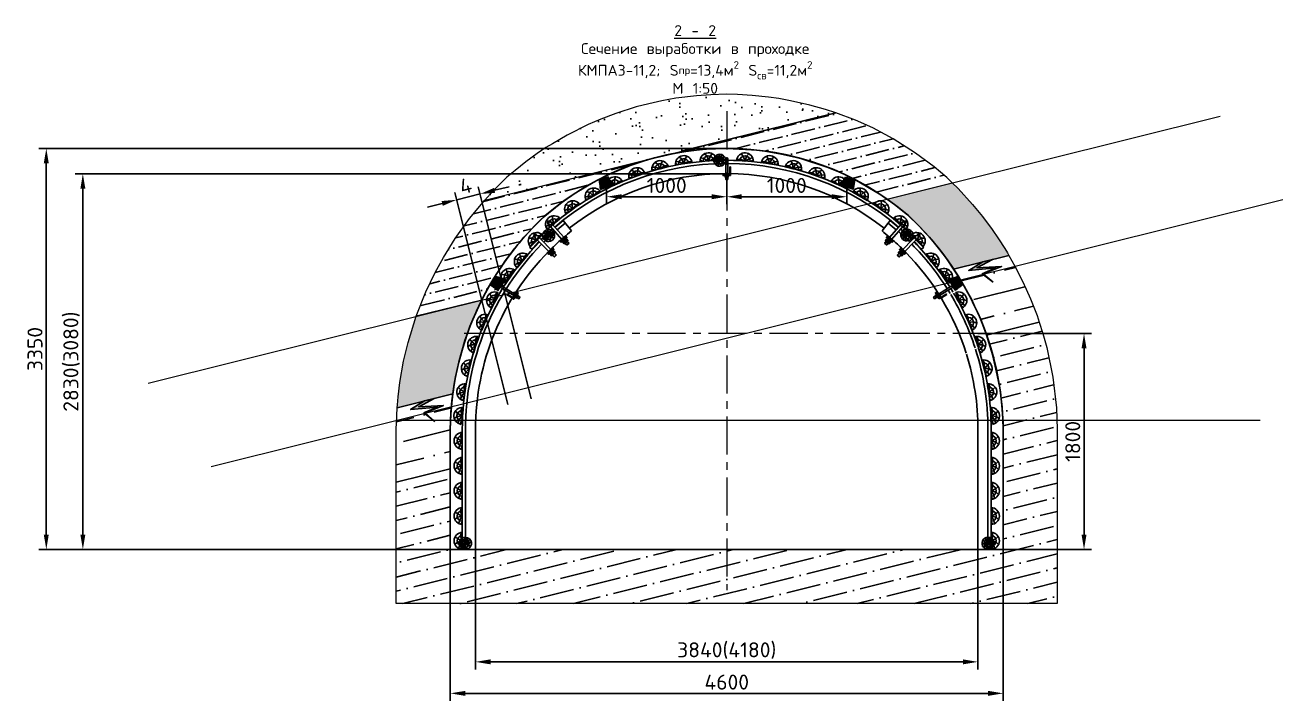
# Model space of a CAD drawing. Header units: millimetres. Extents: x 1757 to 4342, y -1901 to 53.
# Drawn here: x 3224 to 3433.2, y -1035.6 to -923.1 of the extents above; entities that cross this region are included whole.
import ezdxf

# ---------------------------------------------------------------- set-up
doc = ezdxf.new("R2010")
doc.units = ezdxf.units.MM
doc.header["$LTSCALE"] = 0.1
doc.linetypes.add('осеваяX2', pattern=[101.6, 63.5, -12.7, 12.7, -12.7])
for name, color, linetype in [('АП-112_22', 5, 'Continuous'), ('АП_138', 7, 'Continuous'), ('Д_Распорка', 7, 'Continuous'), ('Контур_112', 252, 'Continuous'), ('М16_Гайка_Конт', 7, 'Continuous'), ('М16_Планка', 7, 'Continuous'), ('М24_Гайка', 7, 'Continuous'), ('М24_Планка', 7, 'Continuous'), ('СКО', 7, 'Continuous'), ('Ско_М16_СВП-22', 7, 'Continuous'), ('Ско_М24', 5, 'Continuous'), ('Уголок_63х63', 7, 'Continuous')]:
    doc.layers.add(name, color=color, linetype=linetype)
doc.styles.get("Standard").update_dxf_attribs({"font": 'txt.shx'})
doc.dimstyles.new('ISO-25', dxfattribs={"dimtxt": 2.5, "dimasz": 2.5, "dimexe": 1.25, "dimexo": 0, "dimtad": 1, "dimdec": 0, "dimtxsty": 'Standard', "dimcen": 2.5, "dimadec": 0, "dimazin": 0, "dimtfac": 1, "dimtdec": 0, "dimtmove": 0, "dimatfit": 3, "dimfxl": 1, "dimarcsym": 0})
pattern_1 = [(14, (-280555.0172, 279728.2447), (2.311551805, 2.2124337317), [3.96875, -0.79375, 0, -0.79375])]
pattern_2 = [(14, (-280555.0172, 279728.2447), (5.085413972, 4.86735421), [8.73125, -1.74625, 0, -1.74625])]

# ---------------------------------------------------------------- blocks, each defined once
blk = doc.blocks.new('*D564')
at = {"color": 0, "lineweight": -2}
for p, q in [((3340.69, -947.79), (3232.31, -947.79)), ((3233.56, -1007.87), (3233.56, -950.29)), ((3298.89, -1010.37), (3232.31, -1010.37))]:
    blk.add_line(p, q, dxfattribs=at)
at = {"color": 0, "lineweight": 15}
for points in [[(3233.15, -950.29), (3233.98, -950.29), (3233.56, -947.79)], [(3233.15, -1007.87), (3233.98, -1007.87), (3233.56, -1010.37)]]:
    blk.add_solid(points, dxfattribs=at)
at = {"layer": 'Defpoints', "color": 0, "lineweight": 15}
for p in [(3233.56, -947.79), (3340.69, -947.79), (3298.89, -1010.37)]:
    blk.add_point(p, dxfattribs=at)
at = {"color": 0, "lineweight": 0, "insert": (3231.69, -979.08), "char_height": 2.5, "attachment_point": 5, "rotation": 90}
blk.add_mtext('2830(3080)', dxfattribs=at)
blk = doc.blocks.new('М16_Гайка')
at = {"layer": 'М16_Гайка_Конт'}
h = blk.add_hatch(color=253, dxfattribs=at)
h.paths.add_polyline_path([(2, -7, 0.267171), (2, -13), (2, -13), (14, -13), (14, -13, 0.267171), (14, -7)])
h.paths.add_polyline_path([(2, 7, 0.133362), (2, -7), (14, -7, 0.133362), (14, 7)])
h.paths.add_polyline_path([(2, 13), (2, 13, 0.267171), (2, 7), (14, 7, 0.267171), (14, 13), (14, 13)])
h.paths.add_polyline_path([(0, 10), (0, 0), (1, 0, -0.066387), (2, 7, -0.267171), (2, 13)])
h.paths.add_polyline_path([(0, 0), (0, -10), (2, -13, -0.267171), (2, -7, -0.066387), (1, 0)])
h.paths.add_polyline_path([(15, 0, -0.066387), (14, -7, -0.267171), (14, -13), (16, -10), (16, 0)])
h.paths.add_polyline_path([(14, 13, -0.267171), (14, 7, -0.066387), (15, 0), (16, 0), (16, 10)])
for p, q in [((2, 13), (0, 10)), ((0, 10), (0, -10)), ((0, 10), (0, -10)), ((0, 0), (1, 0)), ((2, 13), (14, 13)), ((14, 7), (2, 7)), ((14, 13), (16, 10)), ((15, 0), (16, 0)), ((16, 10), (16, -10)), ((16, 10), (16, -10)), ((2, -13), (0, -10)), ((14, -7), (2, -7)), ((14, -13), (2, -13)), ((14, -13), (16, -10))]:
    blk.add_line(p, q, dxfattribs=at)
for centre, radius, start, end in [((8, 10), 6.71, 149.9725, 209.9168), ((27, 0), 25.6, 164.8075, 195.1925), ((8, 10), 6.71, 330.0832, 29.9168), ((-10, 0), 25.6, 344.8075, 15.1925), ((8, -10), 6.71, 150.0832, 210.0275), ((8, -10), 6.71, 330.0832, 29.9168)]:
    blk.add_arc(centre, radius, start, end, dxfattribs=at)
blk = doc.blocks.new('A$C47E9096D')
at = {"layer": 'М24_Гайка'}
blk.add_hatch(color=253, dxfattribs=at).paths.add_polyline_path([(-69, 86), (-74, 88), (-105, 88), (-110, 86), (-110, 69), (-105, 67), (-74, 67), (-69, 69)])
at = {"layer": 'М24_Гайка', "color": 253}
blk.add_lwpolyline([(-74, 88), (-105, 88), (-110, 86), (-110, 69), (-105, 67), (-74, 67), (-69, 69), (-69, 86)], close=True, dxfattribs=at)
at = {"layer": 'М24_Гайка'}
for points in [[(-110, 86), (-105, 88)], [(-110, 86), (-110, 69)], [(-110, 69), (-105, 67)], [(-74, 88), (-105, 88)], [(-74, 67), (-105, 67)], [(-99, 86), (-99, 73)], [(-99, 69), (-99, 82)], [(-89, 88), (-89, 87)], [(-89, 67), (-89, 68)], [(-79, 86), (-79, 73)], [(-79, 69), (-79, 82)], [(-69, 86), (-74, 88)], [(-69, 69), (-74, 67)], [(-69, 86), (-69, 69)]]:
    blk.add_lwpolyline(points, dxfattribs=at)
for centre, radius, start, end in [((-105, 76), 11.3, 63.6373, 116.3627), ((-105, 79), 11.3, 243.6373, 296.3627), ((-89, 45), 41.7, 76.0034, 103.9966), ((-89, 110), 41.7, 256.0034, 283.9966), ((-74, 76), 11.3, 63.6373, 116.3627), ((-74, 79), 11.3, 243.6373, 296.3627)]:
    blk.add_arc(centre, radius, start, end, dxfattribs=at)
blk = doc.blocks.new('Уголок_63х63')
blk.add_lwpolyline([(-6, 32), (-5, 32)])
at = {"layer": 'Уголок_63х63'}
for p, q in [((-63, 4), (-62, 5)), ((-63, 0), (-63, 3)), ((0, 0), (-63, 0)), ((-62, 0), (-58, 6)), ((-13, 6), (-60, 6)), ((-58, 0), (-54, 6)), ((-54, 0), (-50, 6)), ((-50, 0), (-46, 6)), ((-46, 0), (-42, 6)), ((-42, 0), (-38, 6)), ((-38, 0), (-34, 6)), ((-34, 0), (-30, 6)), ((-30, 0), (-26, 6)), ((-26, 0), (-22, 6)), ((-22, 0), (-18, 6)), ((-18, 0), (-14, 6)), ((-14, 0), (-9, 7)), ((-10, 0), (0, 14)), ((-6, 58), (-3, 63)), ((-6, 53), (0, 61)), ((-6, 13), (-6, 60)), ((-6, 48), (0, 56)), ((-6, 43), (0, 51)), ((-6, 37), (0, 45)), ((-6, 32), (0, 40)), ((-6, 27), (0, 35)), ((-6, 22), (0, 30)), ((-6, 16), (0, 24)), ((-6, 10), (0, 19)), ((-6, 0), (0, 8)), ((0, 63), (-3, 63)), ((-2, 0), (0, 3)), ((0, 0), (0, 63))]:
    blk.add_line(p, q, dxfattribs=at)
for centre, radius, start, end in [((-60, 3), 2.7, 90.0004, 180.0004), ((-13, 13), 7, 270.0004, 0.0004), ((-3, 60), 2.7, 90.0004, 180.0004)]:
    blk.add_arc(centre, radius, start, end, dxfattribs=at)
blk = doc.blocks.new('Хомут_М15_Проф')
at = {"layer": 'Ско_М16_СВП-22'}
for p, q in [((-39, 8), (-163, 8)), ((-39, -8), (-163, -8))]:
    blk.add_line(p, q, dxfattribs=at)
blk.add_arc((-163, 0), 8, 90, 270, dxfattribs=at)
blk = doc.blocks.new('pfnzu')
at = {"color": 7, "lineweight": 0}
blk.add_line((142694, -82404), (142694, -82544), dxfattribs=at)
at = {"layer": 'Д_Распорка', "color": 253}
for p, q in [((142655, -82457), (142635, -82439)), ((142680, -82433), (142687, -82404)), ((142694, -82474), (142680, -82433)), ((142653, -82484), (142632, -82504)), ((142694, -82474), (142653, -82484)), ((142694, -82474), (142655, -82457)), ((142671, -82511), (142665, -82537)), ((142694, -82474), (142671, -82511)), ((142694, -82525), (142681, -82543))]:
    blk.add_line(p, q, dxfattribs=at)
at = {"layer": 'Д_Распорка', "color": 7}
blk.add_arc((142696, -82474), 70.2, 91.2316, 268.7684, dxfattribs=at)
at = {"layer": 'Д_Распорка', "color": 253}
blk.add_arc((142696, -82474), 44.2, 91.9563, 268.0437, dxfattribs=at)
blk = doc.blocks.new('*D565')
at = {"color": 0, "lineweight": -2}
for p, q in [((3382.48, -974.38), (3401.38, -974.38)), ((3400.13, -1007.87), (3400.13, -976.88)), ((3382.48, -1010.37), (3401.38, -1010.37))]:
    blk.add_line(p, q, dxfattribs=at)
at = {"color": 0, "lineweight": 15}
for points in [[(3399.72, -976.88), (3400.55, -976.88), (3400.13, -974.38)], [(3399.72, -1007.87), (3400.55, -1007.87), (3400.13, -1010.37)]]:
    blk.add_solid(points, dxfattribs=at)
at = {"layer": 'Defpoints', "color": 0, "lineweight": 15}
for p in [(3382.48, -974.38), (3400.13, -974.38), (3382.48, -1010.37)]:
    blk.add_point(p, dxfattribs=at)
at = {"color": 0, "lineweight": 0, "insert": (3398.26, -992.37), "char_height": 2.5, "attachment_point": 5, "rotation": 90}
blk.add_mtext('1800', dxfattribs=at)
blk = doc.blocks.new('*D566')
at = {"color": 0, "lineweight": -2}
for p, q in [((3298.89, -1010.37), (3298.89, -1030.32)), ((3382.48, -1010.37), (3382.48, -1030.32)), ((3301.39, -1029.07), (3379.98, -1029.07))]:
    blk.add_line(p, q, dxfattribs=at)
at = {"color": 0, "lineweight": 15}
for points in [[(3301.39, -1028.65), (3301.39, -1029.48), (3298.89, -1029.07)], [(3379.98, -1028.65), (3379.98, -1029.48), (3382.48, -1029.07)]]:
    blk.add_solid(points, dxfattribs=at)
at = {"layer": 'Defpoints', "color": 0, "lineweight": 15}
for p in [(3298.89, -1010.37), (3382.48, -1010.37), (3382.48, -1029.07)]:
    blk.add_point(p, dxfattribs=at)
at = {"color": 0, "lineweight": 0, "insert": (3340.69, -1027.19), "char_height": 2.5, "attachment_point": 5}
blk.add_mtext('3840(4180)', dxfattribs=at)
blk = doc.blocks.new('*D562')
at = {"color": 0, "lineweight": -2}
for p, q in [((3340.69, -943.58), (3226.23, -943.58)), ((3227.48, -1007.87), (3227.48, -946.08)), ((3340.69, -1010.37), (3226.23, -1010.37))]:
    blk.add_line(p, q, dxfattribs=at)
at = {"color": 0, "lineweight": 15}
for points in [[(3227.06, -946.08), (3227.89, -946.08), (3227.48, -943.58)], [(3227.06, -1007.87), (3227.89, -1007.87), (3227.48, -1010.37)]]:
    blk.add_solid(points, dxfattribs=at)
at = {"layer": 'Defpoints', "color": 0, "lineweight": 15}
for p in [(3227.48, -943.58), (3340.69, -943.58), (3340.69, -1010.37)]:
    blk.add_point(p, dxfattribs=at)
at = {"color": 0, "lineweight": 0, "insert": (3225.6, -976.98), "char_height": 2.5, "attachment_point": 5, "rotation": 90}
blk.add_mtext('3350', dxfattribs=at)
blk = doc.blocks.new('*D560')
at = {"color": 0, "lineweight": -2}
for p, q in [((3294.69, -1010.37), (3294.69, -1035.56)), ((3386.68, -1010.37), (3386.68, -1035.56)), ((3297.19, -1034.31), (3384.18, -1034.31))]:
    blk.add_line(p, q, dxfattribs=at)
at = {"color": 0, "lineweight": 15}
for points in [[(3297.19, -1033.9), (3297.19, -1034.73), (3294.69, -1034.31)], [(3384.18, -1033.9), (3384.18, -1034.73), (3386.68, -1034.31)]]:
    blk.add_solid(points, dxfattribs=at)
at = {"layer": 'Defpoints', "color": 0, "lineweight": 15}
for p in [(3294.69, -1010.37), (3386.68, -1010.37), (3386.68, -1034.31)]:
    blk.add_point(p, dxfattribs=at)
at = {"color": 0, "lineweight": 0, "insert": (3340.69, -1032.44), "char_height": 2.5, "attachment_point": 5}
blk.add_mtext('4600', dxfattribs=at)
blk = doc.blocks.new('*D563')
at = {"color": 0, "lineweight": -2}
for p, q in [((3340.69, -947.79), (3340.69, -952.88)), ((3320.71, -948.31), (3320.71, -952.88)), ((3338.19, -951.63), (3323.21, -951.63))]:
    blk.add_line(p, q, dxfattribs=at)
at = {"color": 0, "lineweight": 15}
for points in [[(3323.21, -951.21), (3323.21, -952.04), (3320.71, -951.63)], [(3338.19, -951.21), (3338.19, -952.04), (3340.69, -951.63)]]:
    blk.add_solid(points, dxfattribs=at)
at = {"layer": 'Defpoints', "color": 0, "lineweight": 15}
for p in [(3340.69, -947.79), (3320.71, -948.31), (3320.71, -951.63)]:
    blk.add_point(p, dxfattribs=at)
at = {"color": 0, "lineweight": 0, "insert": (3330.7, -949.75), "char_height": 2.5, "attachment_point": 5}
blk.add_mtext('1000', dxfattribs=at)
blk = doc.blocks.new('*D561')
at = {"color": 0, "lineweight": -2}
for p, q in [((3340.69, -947.79), (3340.69, -952.88)), ((3360.66, -948.31), (3360.66, -952.88)), ((3343.19, -951.63), (3358.16, -951.63))]:
    blk.add_line(p, q, dxfattribs=at)
at = {"color": 0, "lineweight": 15}
for points in [[(3343.19, -951.21), (3343.19, -952.04), (3340.69, -951.63)], [(3358.16, -951.21), (3358.16, -952.04), (3360.66, -951.63)]]:
    blk.add_solid(points, dxfattribs=at)
at = {"layer": 'Defpoints', "color": 0, "lineweight": 15}
for p in [(3340.69, -947.79), (3360.66, -948.31), (3360.66, -951.63)]:
    blk.add_point(p, dxfattribs=at)
at = {"color": 0, "lineweight": 0, "insert": (3350.67, -949.75), "char_height": 2.5, "attachment_point": 5, "rotation": 360}
blk.add_mtext('1000', dxfattribs=at)
blk = doc.blocks.new('*D567')
at = {"color": 0, "linetype": 'ByBlock', "lineweight": -2}
for p, q in [((3308.15, -985.26), (3299.35, -949.96)), ((3302.07, -950.56), (3304.5, -949.96)), ((3304.27, -986.23), (3295.46, -950.92)), ((3299.65, -951.17), (3295.77, -952.14)), ((3293.34, -952.74), (3290.92, -953.35))]:
    blk.add_line(p, q, dxfattribs=at)
at = {"color": 0, "linetype": 'ByBlock', "lineweight": 15}
for points in [[(3301.97, -950.16), (3302.17, -950.97), (3299.65, -951.17)], [(3293.24, -952.34), (3293.44, -953.14), (3295.77, -952.14)]]:
    blk.add_solid(points, dxfattribs=at)
at = {"layer": 'Defpoints', "color": 0, "linetype": 'ByBlock', "lineweight": 15}
for p in [(3295.77, -952.14), (3308.15, -985.26), (3304.27, -986.23)]:
    blk.add_point(p, dxfattribs=at)
at = {"color": 0, "linetype": 'ByBlock', "lineweight": 15, "insert": (3297.25, -949.83), "char_height": 2.5, "attachment_point": 5, "rotation": 14}
blk.add_mtext('4', dxfattribs=at)

msp = doc.modelspace()

# ---------------------------------------------------------------- hatches: boundary and pattern name
h = msp.add_hatch()
h.set_pattern_fill('AR-SAND', color=256, scale=0.1, angle=315, style=0)
h.set_pattern_definition([(352.5, (-280555.0172, 279728.2447), (3.34753489, 3.573813487), [0, -3.8608, 0, -4.318, 0, -4.1275]), (322.5, (-280555.017, 279728.2447), (8.24732851, 1.89010928), [0, -2.0828, 0, -3.4798, 0, -1.3335]), (282.5, (-280557.2263, 279730.454), (5.60332312, -5.58299826), [0, -1.27, 0, -4.572, 0, -5.969]), (272.5, (-280557.2263, 279730.454), (6.97550782, -3.82281109), [0, -0.635, 0, -2.9972, 0, -3.429])])
h.paths.add_polyline_path([(3300.434, -952.205), (3358.826, -937.647), (3357.121, -937.079), (3354.531, -936.355), (3351.297, -935.644), (3349.374, -935.291), (3347.609, -935.026), (3344.938, -934.753), (3342.501, -934.632), (3340.655, -934.571), (3338.038, -934.676), (3335.646, -934.818), (3332.231, -935.238), (3329.877, -935.637), (3327.753, -936.146), (3325.63, -936.656), (3322.242, -937.744), (3319.756, -938.727), (3317.639, -939.592), (3314.127, -941.353), (3311.674, -942.813), (3310.604, -943.45), (3309.157, -944.453), (3307.269, -945.808), (3305.515, -947.234), (3304.11, -948.376), (3301.829, -950.668)])
h = msp.add_hatch()
h.set_pattern_fill('ANSI36', color=256, scale=0.5, angle=329, style=0)
h.set_pattern_definition(pattern_1)
h.paths.add_polyline_path([(3333.113, -944.057), (3333.909, -944.081), (3336.992, -943.724), (3340.687, -943.577), (3345.837, -943.864), (3348.596, -944.256), (3352.774, -945.179), (3357.487, -946.741), (3359.842, -947.716), (3361.986, -948.783), (3366.314, -951.297), (3367.325, -952.017), (3378.188, -949.309), (3377.295, -948.445), (3375.175, -946.655), (3372.111, -944.386), (3368.359, -941.979), (3364.979, -940.181), (3362.103, -938.903), (3358.826, -937.647)])
h = msp.add_hatch()
h.set_pattern_fill('ANSI36', color=256, scale=0.5, angle=329, style=0)
h.set_pattern_definition(pattern_1)
h.paths.add_polyline_path([(3300.434, -952.205), (3327.517, -945.453), (3326.323, -945.856), (3324.657, -946.434), (3323.583, -946.845), (3321.837, -947.579), (3320.724, -948.091), (3318.668, -949.134), (3317.412, -949.837), (3315.738, -950.855), (3314.005, -952.043), (3310.154, -955.061), (3308.034, -957.191), (3305.955, -959.558), (3304.087, -961.974), (3302.462, -964.36), (3300.905, -966.969), (3299.927, -968.822), (3289.03, -971.538), (3290.641, -967.441), (3292.201, -964.22), (3293.553, -961.719), (3295.53, -958.585), (3297.89, -955.275)])
at = {"lineweight": 0}
for points in [[(3319.391, -948.835), (3319.666, -950.409), (3321.755, -949.77), (3320.951, -948.333)], [(3361.982, -948.835), (3361.707, -950.409), (3359.618, -949.77), (3360.422, -948.333)], [(3301.391, -966.276), (3302.674, -967.23), (3303.751, -965.33), (3302.179, -964.839)], [(3379.982, -966.276), (3378.699, -967.23), (3377.622, -965.33), (3379.194, -964.839)]]:
    msp.add_hatch(color=253, dxfattribs=at).paths.add_polyline_path(points)
for color, points in [(253, [(3367.358, -952.009), (3378.188, -949.309), (3379.189, -950.279), (3381.602, -952.923), (3383.223, -954.899), (3384.861, -957.087), (3385.905, -958.657), (3386.95, -960.226), (3387.378, -960.983), (3387.608, -961.389), (3378.435, -963.676), (3378.434, -963.676), (3377.24, -961.911), (3376.138, -960.453), (3374.794, -958.815), (3373.761, -957.682), (3372.728, -956.55), (3371.738, -955.591), (3370.474, -954.415), (3369.017, -953.231)]), (256, [(3385.005, -965.874), (3383.374, -964.465), (3386.421, -963.247), (3382.318, -963.438), (3384.917, -962.06), (3383.292, -962.465), (3380.965, -963.883), (3385.464, -963.487), (3383.203, -964.461)]), (253, [(3289.03, -971.538), (3299.966, -968.812), (3298.922, -970.95), (3298.246, -972.568), (3297.573, -974.376), (3296.711, -976.999), (3295.956, -979.835), (3295.523, -981.907), (3295.297, -983.255), (3295.217, -983.823), (3295.117, -984.449), (3285.868, -986.755), (3285.898, -986.25), (3285.999, -984.957), (3286.297, -982.548), (3286.932, -978.998), (3287.672, -975.91)]), (256, [(3292.121, -989.033), (3290.489, -987.624), (3293.537, -986.406), (3289.434, -986.597), (3292.033, -985.218), (3290.407, -985.624), (3288.081, -987.042), (3292.579, -986.645), (3290.319, -987.62)])]:
    msp.add_hatch(color=color).paths.add_polyline_path(points)
h = msp.add_hatch()
h.set_pattern_fill('ANSI36', color=256, scale=1.1, angle=329, style=0)
h.set_pattern_definition(pattern_2)
h.paths.add_polyline_path([(3378.434, -963.676), (3387.608, -961.389), (3388.631, -963.195), (3389.907, -965.707), (3390.517, -967.008), (3391.244, -968.649), (3391.672, -969.745), (3392.312, -971.385), (3392.662, -972.496), (3383.924, -974.675), (3383.287, -973.016), (3382.607, -971.307), (3381.974, -969.988), (3381.191, -968.321), (3379.588, -965.45)])
h = msp.add_hatch()
h.set_pattern_fill('ANSI36', color=256, scale=0.72, angle=329, style=0)
h.set_pattern_definition([(14, (-280555.0172, 279728.2447), (3.3286346, 3.185904574), [5.715, -1.143, 0, -1.143])])
h.paths.add_polyline_path([(3285.689, -999.168), (3294.689, -996.924), (3294.689, -1010.374), (3386.684, -1010.374), (3386.684, -990.375), (3386.611, -988.618), (3386.529, -987.015), (3386.319, -985.222), (3386.11, -983.433), (3385.701, -981.324), (3384.985, -978.108), (3384.09, -975.239), (3383.924, -974.675), (3392.662, -972.496), (3393.253, -974.376), (3393.917, -976.74), (3394.925, -981.681), (3395.542, -986.778), (3395.684, -990.385), (3395.684, -991.365), (3395.684, -994.945), (3395.684, -1019.374), (3285.689, -1019.374)])
h = msp.add_hatch()
h.set_pattern_fill('ANSI36', color=256, scale=1.1, angle=329, style=0)
h.set_pattern_definition(pattern_2)
h.paths.add_polyline_path([(3285.868, -986.755), (3295.117, -984.449), (3294.807, -987.5), (3294.748, -988.937), (3294.699, -990.125), (3294.689, -990.811), (3294.689, -996.924), (3285.689, -999.168), (3285.689, -990.19), (3285.723, -989.362)])
at = {"layer": 'М24_Планка'}
for points in [[(3313.867, -958.17), (3312.974, -958.959), (3313.207, -959.223), (3314.1, -958.434)], [(3367.505, -958.17), (3368.399, -958.959), (3368.166, -959.223), (3367.272, -958.434)], [(3311.688, -960.155), (3310.842, -960.995), (3311.09, -961.245), (3311.936, -960.405)], [(3369.684, -960.155), (3370.53, -960.995), (3370.282, -961.245), (3369.436, -960.405)]]:
    msp.add_hatch(color=7, dxfattribs=at).paths.add_polyline_path(points)

# ---------------------------------------------------------------- linework, layer by layer
at = {"color": 7, "linetype": 'осеваяX2', "lineweight": 15}
for p, q in [((3340.687, -937.405), (3340.687, -1017.129)), ((3384.637, -974.376), (3296.736, -974.376))]:
    msp.add_line(p, q, dxfattribs=at)
at = {"color": 7, "linetype": 'ByBlock', "lineweight": 15}
for p, q in [((3244.452, -982.653), (3422.766, -938.194)), ((3254.895, -996.539), (3433.21, -952.08)), ((3285.752, -988.846), (3429.442, -988.846))]:
    msp.add_line(p, q, dxfattribs=at)
at = {"lineweight": 9}
for p, q in [((3319.584, -948.773), (3320.551, -949.973)), ((3320.492, -950.053), (3319.647, -949.924)), ((3320.821, -948.375), (3320.655, -949.97)), ((3321.424, -949.179), (3320.776, -949.958)), ((3359.949, -949.179), (3360.597, -949.958)), ((3360.552, -948.375), (3360.718, -949.97)), ((3361.789, -948.773), (3360.822, -949.973)), ((3360.881, -950.053), (3361.727, -949.924)), ((3301.489, -966.098), (3303.016, -966.305)), ((3302.113, -964.959), (3303.089, -966.231)), ((3303.028, -966.404), (3302.326, -966.892)), ((3303.104, -965.128), (3303.169, -966.139)), ((3378.269, -965.128), (3378.204, -966.139)), ((3379.26, -964.959), (3378.284, -966.231)), ((3379.884, -966.098), (3378.357, -966.305))]:
    msp.add_line(p, q, dxfattribs=at)
at = {"color": 7, "lineweight": 0}
for p, q in [((3319.699, -950.359), (3321.723, -949.821)), ((3302.663, -967.171), (3303.762, -965.388)), ((3378.71, -967.171), (3377.611, -965.388)), ((3294.689, -1010.374), (3341.592, -1010.374)), ((3363.055, -1010.374), (3386.684, -1010.374))]:
    msp.add_line(p, q, dxfattribs=at)
at = {"color": 7, "linetype": 'Continuous'}
for p, q in [((3305.342, -968.644), (3305.078, -968.644)), ((3305.266, -968.703), (3305.154, -968.703))]:
    msp.add_line(p, q, dxfattribs=at)
at = {"color": 7, "lineweight": 0}
for points in [[(3300.434, -952.205), (3358.826, -937.647), (3357.121, -937.079), (3354.531, -936.355), (3351.297, -935.644), (3349.374, -935.291), (3347.609, -935.026), (3344.938, -934.753), (3342.501, -934.632), (3340.655, -934.571), (3338.038, -934.676), (3335.646, -934.818), (3332.231, -935.238), (3329.877, -935.637), (3327.753, -936.146), (3325.63, -936.656), (3322.242, -937.744), (3319.756, -938.727), (3317.639, -939.592), (3314.127, -941.353), (3311.674, -942.813), (3310.604, -943.45), (3309.157, -944.453), (3307.269, -945.808), (3305.515, -947.234), (3304.11, -948.376), (3301.829, -950.668), (3300.434, -952.205), (3300.434, -952.205), (3300.434, -952.205)], [(3333.113, -944.057), (3333.909, -944.081), (3336.992, -943.724), (3340.687, -943.577), (3345.837, -943.864), (3348.596, -944.256), (3352.774, -945.179), (3357.487, -946.741), (3359.842, -947.716), (3361.986, -948.783), (3366.314, -951.297), (3367.325, -952.017), (3378.188, -949.309), (3377.295, -948.445), (3375.175, -946.655), (3372.111, -944.386), (3368.359, -941.979), (3364.979, -940.181), (3362.103, -938.903), (3358.826, -937.647), (3333.113, -944.057)], [(3294.689, -1010.374), (3294.689, -990.375), (3294.807, -987.5), (3294.976, -985.616), (3295.178, -984.005), (3295.416, -982.504), (3295.824, -980.423), (3296.501, -977.696), (3297.086, -975.753), (3297.956, -973.29), (3298.536, -971.846), (3299.191, -970.354), (3300.743, -967.264), (3301.935, -965.204), (3304.087, -961.974), (3305.955, -959.558), (3308.034, -957.191), (3310.154, -955.061), (3313.072, -952.689), (3315.475, -951.024), (3318.451, -949.252), (3321.362, -947.793), (3324.955, -946.325), (3328.059, -945.328), (3331.681, -944.459), (3334.179, -944.036), (3336.992, -943.724), (3340.687, -943.577), (3343.74, -943.678), (3347.054, -944.016), (3351.024, -944.743), (3353.63, -945.419), (3355.262, -945.926), (3358.01, -946.932), (3361.032, -948.276), (3363.903, -949.804), (3365.668, -950.877), (3368.302, -952.69), (3370.747, -954.632), (3372.728, -956.55), (3374.794, -958.815), (3376.138, -960.453), (3377.506, -962.28), (3379.278, -964.943), (3381.191, -968.321), (3382.757, -971.656), (3383.818, -974.376), (3384.932, -977.914), (3385.442, -979.944), (3386.162, -983.783), (3386.563, -987.454), (3386.684, -990.375), (3386.684, -990.375), (3386.684, -1010.374), (3294.689, -1010.374)], [(3300.434, -952.205), (3327.517, -945.453), (3326.323, -945.856), (3324.657, -946.434), (3323.583, -946.845), (3321.837, -947.579), (3320.724, -948.091), (3318.668, -949.134), (3317.412, -949.837), (3315.738, -950.855), (3314.005, -952.043), (3310.154, -955.061), (3308.034, -957.191), (3305.955, -959.558), (3304.087, -961.974), (3302.462, -964.36), (3300.905, -966.969), (3299.927, -968.822), (3289.03, -971.538), (3290.641, -967.441), (3292.201, -964.22), (3293.553, -961.719), (3295.53, -958.585), (3297.89, -955.275), (3300.434, -952.205)], [(3367.358, -952.009), (3378.188, -949.309), (3379.189, -950.279), (3381.602, -952.923), (3383.223, -954.899), (3384.861, -957.087), (3385.905, -958.657), (3386.95, -960.226), (3387.378, -960.983), (3387.608, -961.389), (3378.435, -963.676), (3378.434, -963.676), (3377.24, -961.911), (3376.138, -960.453), (3374.794, -958.815), (3373.761, -957.682), (3372.728, -956.55), (3371.738, -955.591), (3370.474, -954.415), (3369.017, -953.231), (3367.358, -952.009)], [(3378.434, -963.676), (3387.608, -961.389), (3388.631, -963.195), (3389.907, -965.707), (3390.517, -967.008), (3391.244, -968.649), (3391.672, -969.745), (3392.312, -971.385), (3392.662, -972.496), (3383.924, -974.675), (3383.287, -973.016), (3382.607, -971.307), (3381.974, -969.988), (3381.191, -968.321), (3379.588, -965.45), (3378.434, -963.676), (3378.434, -963.676)], [(3289.03, -971.538), (3299.966, -968.812), (3298.922, -970.95), (3298.246, -972.568), (3297.573, -974.376), (3296.711, -976.999), (3295.956, -979.835), (3295.523, -981.907), (3295.297, -983.255), (3295.217, -983.823), (3295.117, -984.449), (3285.868, -986.755), (3285.898, -986.25), (3285.999, -984.957), (3286.297, -982.548), (3286.932, -978.998), (3287.672, -975.91), (3289.03, -971.538)], [(3285.689, -999.168), (3294.689, -996.924), (3294.689, -996.924), (3294.689, -996.924), (3294.689, -996.924), (3294.689, -996.924), (3294.689, -996.924), (3294.689, -996.924), (3294.689, -996.924), (3294.689, -996.924), (3294.689, -1010.374), (3386.684, -1010.374), (3386.684, -990.375), (3386.611, -988.618), (3386.529, -987.015), (3386.319, -985.222), (3386.11, -983.433), (3385.701, -981.324), (3384.985, -978.108), (3384.09, -975.239), (3383.924, -974.675), (3383.924, -974.675), (3383.924, -974.675), (3383.924, -974.675), (3392.662, -972.496), (3392.662, -972.496), (3392.662, -972.496), (3392.662, -972.496), (3393.253, -974.376), (3393.917, -976.74), (3394.925, -981.681), (3395.542, -986.778), (3395.684, -990.385), (3395.684, -991.365), (3395.684, -994.945), (3395.684, -1019.374), (3285.689, -1019.374), (3285.689, -999.168), (3285.689, -999.168)], [(3285.868, -986.755), (3295.117, -984.449), (3294.807, -987.5), (3294.748, -988.937), (3294.699, -990.125), (3294.689, -990.811), (3294.689, -996.924), (3285.689, -999.168), (3285.689, -990.19), (3285.723, -989.362), (3285.868, -986.755)]]:
    msp.add_lwpolyline(points, dxfattribs=at)
for points in [[(3319.391, -948.835), (3319.666, -950.409), (3321.755, -949.77), (3320.951, -948.333)], [(3361.982, -948.835), (3361.707, -950.409), (3359.618, -949.77), (3360.422, -948.333)], [(3301.391, -966.276), (3302.674, -967.23), (3303.751, -965.33), (3302.179, -964.839)], [(3379.982, -966.276), (3378.699, -967.23), (3377.622, -965.33), (3379.194, -964.839)]]:
    msp.add_lwpolyline(points, close=True, dxfattribs=at)
for points in [[(3385.005, -965.874), (3383.374, -964.465), (3386.421, -963.247), (3382.318, -963.438), (3384.917, -962.06), (3383.292, -962.465), (3380.965, -963.883), (3385.464, -963.487), (3383.203, -964.461), (3385.005, -965.874)], [(3292.121, -989.033), (3290.489, -987.624), (3293.537, -986.406), (3289.434, -986.597), (3292.033, -985.218), (3290.407, -985.624), (3288.081, -987.042), (3292.579, -986.645), (3290.319, -987.62), (3292.121, -989.033)]]:
    msp.add_lwpolyline(points)
for centre, radius, start, end in [((3320.692, -950.019), 1.449, 72.80863, 147.97768), ((3320.692, -950.019), 1.05, 10.91421, 198.88302), ((3360.681, -950.019), 1.449, 32.02232, 107.19137), ((3303.151, -966.242), 1.449, 116.24622, 191.41527), ((3303.151, -966.242), 1.05, 54.35181, 242.32061), ((3378.222, -966.242), 1.05, 297.67939, 125.64819), ((3378.222, -966.242), 1.449, 348.58473, 63.75378)]:
    msp.add_arc(centre, radius, start, end)
at = {"lineweight": 9}
for centre, radius, start, end in [((3320.692, -950.019), 0.651, 8.46353, 201.3337), ((3320.692, -950.019), 0.306, 1.08333, 208.71391), ((3360.681, -950.019), 0.651, 338.6663, 171.53647), ((3360.681, -950.019), 0.306, 331.28609, 178.91667), ((3303.151, -966.242), 0.651, 51.90113, 244.7713), ((3303.151, -966.242), 0.306, 44.52092, 252.1515), ((3378.222, -966.242), 0.651, 295.2287, 128.09887), ((3378.222, -966.242), 0.306, 287.8485, 135.47908)]:
    msp.add_arc(centre, radius, start, end, dxfattribs=at)
at = {"color": 7}
msp.add_arc((3302.222, -967.071), 0.101, 61.40336, 238.55297, dxfattribs=at)
at = {"layer": 'АП-112_22', "color": 7}
for p, q in [((3314.849, -957.325), (3313.482, -955.604)), ((3366.524, -957.325), (3367.89, -955.604)), ((3308.324, -960.414), (3307.89, -960.018)), ((3373.049, -960.414), (3373.482, -960.018)), ((3296.69, -1010.374), (3296.69, -990.375)), ((3297.219, -1010.374), (3297.219, -990.375)), ((3298.888, -1010.374), (3298.888, -990.375)), ((3382.484, -1010.374), (3382.484, -990.375)), ((3384.154, -1010.374), (3384.154, -990.375)), ((3384.682, -1010.374), (3384.682, -990.375)), ((3296.69, -1010.374), (3298.888, -1010.374)), ((3384.682, -1010.374), (3382.484, -1010.374))]:
    msp.add_line(p, q, dxfattribs=at)
for centre, radius, start, end in [((3340.686, -989.971), 44.416, 90.20626, 130.6507), ((3340.686, -989.971), 44.416, 49.3493, 89.79348), ((3340.686, -989.971), 43.885, 90.20875, 130.6475), ((3340.686, -989.971), 42.198, 90.2171, 128.36132), ((3340.686, -989.971), 43.885, 49.3525, 89.79099), ((3340.686, -989.971), 42.198, 51.63868, 89.78263), ((3341.086, -990.375), 44.396, 128.44574, 130.69933), ((3341.086, -990.375), 43.867, 128.44574, 130.69672), ((3340.286, -990.375), 43.867, 49.30328, 51.55426), ((3340.286, -990.375), 44.396, 49.30067, 51.55426), ((3340.686, -989.971), 44.416, 131.26987, 134.70416), ((3340.686, -989.971), 43.885, 131.27415, 134.70234), ((3341.086, -990.375), 44.396, 131.31877, 134.70244), ((3341.086, -990.375), 43.867, 131.32363, 134.7006), ((3341.086, -990.375), 42.198, 128.44574, 130.68806), ((3340.286, -990.375), 42.198, 49.31194, 51.55426), ((3340.286, -990.375), 43.867, 45.2994, 48.67637), ((3340.286, -990.375), 44.396, 45.29756, 48.68123), ((3340.686, -989.971), 43.885, 45.29766, 48.72585), ((3340.686, -989.971), 44.416, 45.29584, 48.73013), ((3341.086, -990.375), 44.396, 135.31933, 180), ((3341.086, -990.375), 43.867, 135.32554, 180), ((3340.686, -989.971), 44.416, 135.32333, 137.59433), ((3340.686, -989.971), 43.885, 135.32899, 137.59433), ((3341.086, -990.375), 42.198, 131.33977, 134.69449), ((3340.286, -990.375), 42.198, 45.30551, 48.66023), ((3340.286, -990.375), 43.867, 32.31488, 44.67249), ((3340.286, -990.375), 44.396, 32.31138, 44.67812), ((3340.686, -989.971), 43.885, 42.40567, 44.67101), ((3340.686, -989.971), 44.416, 42.40567, 44.67667), ((3341.086, -990.375), 42.198, 135.3462, 180), ((3340.286, -990.375), 42.198, 17.54543, 44.6538), ((3340.286, -990.375), 43.867, 31.04357, 31.89694), ((3340.286, -990.375), 43.867, 18.02742, 30.77925), ((3340.286, -990.375), 44.396, 31.03133, 31.89842), ((3340.286, -990.375), 44.396, 18.17237, 30.77023), ((3340.286, -990.375), 43.867, 0, 17.7571), ((3340.286, -990.375), 44.396, 0, 17.90541), ((3340.286, -990.375), 42.198, 0, 17.26389)]:
    msp.add_arc(centre, radius, start, end, dxfattribs=at)
at = {"layer": 'АП_138', "color": 7}
msp.add_line((3298.888, -1010.374), (3296.425, -1010.374), dxfattribs=at)
at = {"layer": 'Д_Распорка', "color": 7}
for p, q in [((3339, -945.463), (3338.557, -945.801)), ((3339.146, -945.181), (3338.589, -945.209)), ((3339.035, -945.764), (3338.846, -946.288)), ((3339.385, -945.041), (3338.889, -944.785)), ((3339.526, -945.556), (3339, -945.463)), ((3339.526, -945.556), (3339.035, -945.764)), ((3339.526, -945.556), (3339.146, -945.181)), ((3339.526, -945.556), (3339.198, -945.977)), ((3339.629, -945.032), (3339.3, -944.582)), ((3339.526, -945.556), (3339.385, -945.041)), ((3339.526, -945.556), (3339.41, -946.077)), ((3339.489, -945.571), (3340.018, -945.348)), ((3339.526, -945.556), (3339.629, -945.032)), ((3339.526, -945.556), (3339.855, -945.135)), ((3339.541, -945.57), (3339.907, -945.93)), ((3339.6, -945.569), (3340.052, -945.648)), ((3339.855, -945.135), (3339.764, -944.584)), ((3340.018, -945.348), (3340.207, -944.823)), ((3340.052, -945.648), (3340.496, -945.311)), ((3339.198, -945.977), (3339.288, -946.527)), ((3339.41, -946.077), (3339.937, -946.467)), ((3339.907, -945.93), (3340.464, -945.903)), ((3340.668, -946.07), (3340.697, -946.086)), ((3310.528, -957.992), (3310.085, -958.33)), ((3310.674, -957.711), (3310.117, -957.738)), ((3310.563, -958.293), (3310.374, -958.818)), ((3310.913, -957.57), (3310.417, -957.315)), ((3311.054, -958.085), (3310.528, -957.992)), ((3311.054, -958.085), (3310.563, -958.293)), ((3311.054, -958.085), (3310.674, -957.711)), ((3311.054, -958.085), (3310.726, -958.506)), ((3311.157, -957.561), (3310.828, -957.111)), ((3311.054, -958.085), (3310.913, -957.57)), ((3311.054, -958.085), (3310.938, -958.606)), ((3311.017, -958.101), (3311.546, -957.877)), ((3311.054, -958.085), (3311.157, -957.561)), ((3311.054, -958.085), (3311.383, -957.664)), ((3311.069, -958.1), (3311.435, -958.46)), ((3311.128, -958.098), (3311.58, -958.178)), ((3311.383, -957.664), (3311.292, -957.114)), ((3311.546, -957.877), (3311.735, -957.352)), ((3311.58, -958.178), (3312.024, -957.84)), ((3370.133, -957.9), (3369.689, -958.238)), ((3370.278, -957.619), (3369.721, -957.646)), ((3370.167, -958.201), (3369.978, -958.726)), ((3370.517, -957.478), (3370.022, -957.222)), ((3370.659, -957.993), (3370.133, -957.9)), ((3370.659, -957.993), (3370.167, -958.201)), ((3370.659, -957.993), (3370.278, -957.619)), ((3370.659, -957.993), (3370.33, -958.414)), ((3370.762, -957.469), (3370.433, -957.019)), ((3370.659, -957.993), (3370.517, -957.478)), ((3370.659, -957.993), (3370.542, -958.514)), ((3370.621, -958.009), (3371.15, -957.785)), ((3370.659, -957.993), (3370.762, -957.469)), ((3370.659, -957.993), (3370.987, -957.572)), ((3370.673, -958.008), (3371.039, -958.368)), ((3370.732, -958.006), (3371.185, -958.086)), ((3370.987, -957.572), (3370.897, -957.022)), ((3371.039, -958.368), (3371.596, -958.34)), ((3371.15, -957.785), (3371.339, -957.26)), ((3371.185, -958.086), (3371.628, -957.748)), ((3310.031, -958.673), (3310.037, -958.681)), ((3310.726, -958.506), (3310.816, -959.057)), ((3310.938, -958.606), (3311.465, -958.997)), ((3311.435, -958.46), (3311.992, -958.432)), ((3370.33, -958.414), (3370.421, -958.964)), ((3370.542, -958.514), (3371.069, -958.905)), ((3371.715, -958.633), (3371.701, -958.652)), ((3371.715, -958.633), (3371.713, -958.644)), ((3371.715, -958.633), (3371.762, -958.613)), ((3371.715, -958.633), (3371.718, -958.641)), ((3371.715, -958.633), (3371.721, -958.639)), ((3371.715, -958.633), (3371.727, -958.635)), ((3297.077, -1008.828), (3296.582, -1008.572)), ((3297.322, -1008.819), (3296.993, -1008.368)), ((3297.547, -1008.922), (3297.457, -1008.371)), ((3384.012, -1008.786), (3383.516, -1008.53)), ((3384.257, -1008.777), (3383.927, -1008.327)), ((3384.482, -1008.88), (3384.392, -1008.33)), ((3384.645, -1009.093), (3384.834, -1008.568)), ((3296.195, -1009.93), (3296.202, -1009.938)), ((3296.693, -1009.25), (3296.249, -1009.588)), ((3296.838, -1008.968), (3296.281, -1008.995)), ((3296.727, -1009.551), (3296.538, -1010.075)), ((3297.219, -1009.342), (3296.693, -1009.25)), ((3297.219, -1009.342), (3296.727, -1009.551)), ((3297.219, -1009.342), (3296.838, -1008.968)), ((3297.219, -1009.342), (3296.89, -1009.763)), ((3296.89, -1009.763), (3296.981, -1010.314)), ((3297.219, -1009.342), (3297.077, -1008.828)), ((3297.219, -1009.342), (3297.102, -1009.864)), ((3297.102, -1009.864), (3297.629, -1010.254)), ((3297.181, -1009.358), (3297.711, -1009.134)), ((3297.219, -1009.342), (3297.322, -1008.819)), ((3297.219, -1009.342), (3297.547, -1008.922)), ((3297.233, -1009.357), (3297.6, -1009.717)), ((3297.292, -1009.355), (3297.745, -1009.435)), ((3297.6, -1009.717), (3298.157, -1009.69)), ((3297.711, -1009.134), (3297.899, -1008.61)), ((3297.745, -1009.435), (3298.188, -1009.097)), ((3383.13, -1009.889), (3383.136, -1009.897)), ((3383.628, -1009.208), (3383.184, -1009.546)), ((3383.773, -1008.927), (3383.216, -1008.954)), ((3383.662, -1009.509), (3383.473, -1010.034)), ((3384.154, -1009.301), (3383.628, -1009.208)), ((3384.154, -1009.301), (3383.662, -1009.509)), ((3384.154, -1009.301), (3383.773, -1008.927)), ((3384.154, -1009.301), (3383.825, -1009.722)), ((3383.825, -1009.722), (3383.915, -1010.272)), ((3384.154, -1009.301), (3384.012, -1008.786)), ((3384.154, -1009.301), (3384.037, -1009.822)), ((3384.037, -1009.822), (3384.564, -1010.213)), ((3384.116, -1009.317), (3384.645, -1009.093)), ((3384.154, -1009.301), (3384.257, -1008.777)), ((3384.154, -1009.301), (3384.482, -1008.88)), ((3384.168, -1009.316), (3384.534, -1009.675)), ((3384.227, -1009.314), (3384.679, -1009.394)), ((3384.534, -1009.675), (3385.091, -1009.648)), ((3384.679, -1009.394), (3385.123, -1009.056))]:
    msp.add_line(p, q, dxfattribs=at)
for centre, radius, start, end in [((3339.526, -945.556), 1, 90, 288.66291), ((3339.526, -945.556), 0.63, 90, 301.28112), ((3339.526, -945.556), 1, 288.66291, 90), ((3339.526, -945.556), 0.63, 300.54646, 90), ((3311.054, -958.085), 1, 90, 288.66291), ((3311.054, -958.085), 0.63, 90, 301.28112), ((3311.054, -958.085), 1, 288.66291, 90), ((3311.054, -958.085), 0.63, 300.54646, 90), ((3370.659, -957.993), 1, 90, 288.66291), ((3370.659, -957.993), 0.63, 90, 301.28112), ((3370.659, -957.993), 1, 288.66291, 90), ((3370.659, -957.993), 0.63, 300.54646, 90), ((3297.219, -1009.342), 1, 90, 288.66291), ((3297.219, -1009.342), 1, 288.66291, 90), ((3384.154, -1009.301), 1, 90, 288.66291), ((3384.154, -1009.301), 1, 288.66291, 90), ((3297.219, -1009.342), 0.63, 90, 301.28112), ((3297.219, -1009.342), 0.63, 300.54646, 90), ((3384.154, -1009.301), 0.63, 90, 301.28112), ((3384.154, -1009.301), 0.63, 300.54646, 90)]:
    msp.add_arc(centre, radius, start, end, dxfattribs=at)
at = {"layer": 'Контур_112', "color": 7}
for p, q in [((3294.689, -1010.374), (3294.689, -990.375)), ((3386.684, -990.375), (3386.684, -1010.374)), ((3386.684, -1010.374), (3296.69, -1010.374)), ((3386.684, -1010.374), (3296.69, -1010.374))]:
    msp.add_line(p, q, dxfattribs=at)
for centre, radius, start, end in [((3340.687, -989.975), 46.398, 49.36208, 130.63792), ((3344.098, -990.97), 49.413, 132.88886, 179.3098), ((3337.275, -990.97), 49.413, 0.6902, 47.11114)]:
    msp.add_arc(centre, radius, start, end, dxfattribs=at)
at = {"layer": 'М16_Планка', "color": 7}
for points in [[(3341.286, -948.113), (3341.286, -947.913), (3340.086, -947.913), (3340.086, -948.113), (3341.286, -948.113)], [(3305.326, -968.641), (3305.156, -968.535), (3305.792, -967.518), (3305.962, -967.624), (3305.326, -968.641)], [(3376.047, -968.641), (3376.216, -968.535), (3375.58, -967.518), (3375.411, -967.624), (3376.047, -968.641)]]:
    msp.add_lwpolyline(points, dxfattribs=at)
at = {"layer": 'М24_Планка', "color": 7}
for points in [[(3313.206, -959.228), (3312.968, -958.958), (3313.868, -958.164), (3314.106, -958.434), (3313.206, -959.228)], [(3368.166, -959.228), (3368.404, -958.958), (3367.505, -958.164), (3367.266, -958.434), (3368.166, -959.228)], [(3311.09, -961.251), (3310.837, -960.995), (3311.688, -960.15), (3311.942, -960.405), (3311.09, -961.251)], [(3370.282, -961.251), (3370.536, -960.995), (3369.684, -960.15), (3369.43, -960.405), (3370.282, -961.251)]]:
    msp.add_lwpolyline(points, dxfattribs=at)
for points in [[(3313.207, -959.223), (3312.974, -958.959), (3313.867, -958.17), (3314.1, -958.434)], [(3368.166, -959.223), (3368.399, -958.959), (3367.505, -958.17), (3367.272, -958.434)], [(3311.09, -961.245), (3310.842, -960.995), (3311.688, -960.155), (3311.936, -960.405)], [(3370.282, -961.245), (3370.53, -960.995), (3369.684, -960.155), (3369.436, -960.405)]]:
    msp.add_lwpolyline(points, close=True, dxfattribs=at)
at = {"layer": 'СКО', "color": 7}
msp.add_line((3367.464, -958.212), (3368.368, -959), dxfattribs=at)
at = {"layer": 'Ско_М16_СВП-22', "color": 7}
for p, q in [((3340.526, -947.793), (3340.526, -945.307)), ((3340.846, -947.793), (3340.846, -945.307))]:
    msp.add_line(p, q, dxfattribs=at)
for points in [[(3340.846, -948.437), (3340.846, -948.751), (3340.526, -948.751), (3340.526, -948.437)], [(3340.686, -948.735), (3340.686, -948.751)], [(3305.833, -968.44), (3306.1, -968.607), (3306.27, -968.336), (3306.003, -968.169)], [(3306.171, -968.463), (3306.185, -968.472)], [(3375.539, -968.44), (3375.272, -968.607), (3375.103, -968.336), (3375.37, -968.169)], [(3375.202, -968.463), (3375.187, -968.472)]]:
    msp.add_lwpolyline(points, dxfattribs=at)
msp.add_arc((3340.686, -945.307), 0.16, 359.99998, 179.99998, dxfattribs=at)
at = {"layer": 'Ско_М24', "color": 7}
for p, q in [((3310.916, -956.09), (3314.05, -959.64)), ((3311.276, -955.772), (3314.41, -959.322)), ((3370.096, -955.772), (3366.963, -959.322)), ((3370.456, -956.09), (3367.323, -959.64)), ((3308.62, -958.252), (3311.957, -961.612)), ((3308.96, -957.914), (3312.297, -961.274)), ((3372.412, -957.914), (3369.075, -961.274)), ((3372.752, -958.252), (3369.416, -961.612)), ((3311.407, -960.377), (3311.066, -960.715)), ((3313.573, -958.375), (3313.213, -958.692)), ((3314.41, -959.322), (3314.05, -959.64)), ((3314.12, -959.644), (3314.05, -959.64)), ((3314.405, -959.393), (3314.12, -959.644)), ((3314.41, -959.322), (3314.405, -959.393)), ((3366.963, -959.322), (3366.967, -959.393)), ((3366.963, -959.322), (3367.323, -959.64)), ((3366.967, -959.393), (3367.252, -959.644)), ((3367.252, -959.644), (3367.323, -959.64)), ((3367.799, -958.375), (3368.159, -958.692)), ((3369.966, -960.377), (3370.306, -960.715)), ((3312.297, -961.274), (3311.957, -961.612)), ((3312.027, -961.612), (3311.957, -961.612)), ((3312.297, -961.345), (3312.027, -961.612)), ((3312.297, -961.274), (3312.297, -961.345)), ((3369.075, -961.274), (3369.075, -961.345)), ((3369.075, -961.274), (3369.416, -961.612)), ((3369.075, -961.345), (3369.345, -961.612)), ((3369.345, -961.612), (3369.416, -961.612))]:
    msp.add_line(p, q, dxfattribs=at)
for points in [[(3312.297, -961.345), (3311.371, -960.412)], [(3314.12, -959.644), (3313.251, -958.659)], [(3314.405, -959.393), (3313.536, -958.408)], [(3314.23, -959.481), (3314.263, -959.519)], [(3366.967, -959.393), (3367.837, -958.408)], [(3367.143, -959.481), (3367.11, -959.519)], [(3367.252, -959.644), (3368.121, -958.659)], [(3369.075, -961.345), (3370.001, -960.412)], [(3312.027, -961.612), (3311.102, -960.68)], [(3312.127, -961.443), (3312.162, -961.478)], [(3369.245, -961.443), (3369.21, -961.478)], [(3369.345, -961.612), (3370.271, -960.68)]]:
    msp.add_lwpolyline(points, dxfattribs=at)
for centre, start, end in [((3311.113, -955.95), 41.42971, 221.42971), ((3370.259, -955.95), 318.57029, 138.57029), ((3308.808, -958.101), 44.80462, 224.80462), ((3372.564, -958.101), 315.19538, 135.19538)]:
    msp.add_arc(centre, 0.24, start, end, dxfattribs=at)

# ---------------------------------------------------------------- block references
at = {"color": 7, "lineweight": 0, "yscale": 0.01999905100092292, "zscale": 0.019999051}
for p, xscale, rotation in [((4244.038, 2219.763), 0.01999905099048552, 283.9204384348953), ((4554.489, 2115.499), 0.0199990510046742, 278.285450690536), ((4856.89, 1979.432), 0.01999905101125685, 272.5804482809184), ((1824.482, 1979.432), -0.01999905100119624, 87.41956532256512), ((2126.883, 2115.499), -0.01999905098764722, 81.71456295244082), ((2437.334, 2219.763), -0.01999905101419085, 76.07957515464312), ((3601.287, 2334.583), 0.01999905099365511, 295.1673064716716), ((3943.691, 2289.517), 0.01999905100524699, 289.2216719832809), ((2737.681, 2289.517), -0.01999905100408077, 70.77834170252065), ((3080.085, 2334.583), -0.01999905100576223, 64.83270717924455), ((3314.788, 2344.568), 0.01999905100965227, 300.0916526456069), ((3366.583, 2344.568), -0.01999905100242871, 59.90836102671099), ((3069.91, 2333.311), 0.01999905100177331, 304.2928661793649), ((3611.461, 2333.311), -0.01999905100018385, 55.70714744227898), ((2693.977, 2281.495), 0.01999905099058829, 310.8326979248462), ((3987.395, 2281.495), -0.01999905100615066, 49.16731566836957), ((2420.432, 2215.119), 0.01999905098332709, 315.6668829407715), ((4260.939, 2215.12), -0.01999905098973155, 44.33313067983994), ((2129.019, 2116.157), 0.01999905101146439, 320.9613541190241), ((4552.353, 2116.158), -0.01999905101111419, 39.03865951511919), ((2126.81, 2113.594), 0.01999905101146439, 320.9613541190241), ((4554.562, 2113.594), -0.01999905101111419, 39.03865951511919), ((1290.544, 1642.272), 0.0199990509921551, 337.6365604612949), ((5390.828, 1642.273), -0.01999905099552046, 22.36345314911325), ((1288.91, 1638.557), 0.0199990509921551, 337.6365604612949), ((5392.461, 1638.558), -0.01999905099552046, 22.36345314911325), ((912.835, 1297.657), 0.01999905100690059, 346.40591101911), ((5768.537, 1297.658), -0.01999905099130811, 13.59410263126781), ((911.779, 1293.741), 0.01999905100690059, 346.40591101911), ((5769.593, 1293.742), -0.01999905099130811, 13.59410263126781), ((652.76, 983.521), 0.01999905100383698, 353.3739935558617), ((6028.612, 983.522), -0.0199990509985922, 6.626020044321566), ((652.282, 979.544), 0.01999905100383698, 353.3739935558617), ((6029.09, 979.544), -0.0199990509985922, 6.626020044321566), ((6238.428, 657.134), -0.01999905100092348, 1.359098705577821e-05), ((6238.428, 652.967), -0.01999905100092348, 1.359098705577821e-05), ((6238.428, 648.809), -0.01999905100092348, 1.359098705577821e-05), ((6238.428, 644.617), -0.01999905100092348, 1.359098705577821e-05), ((6238.428, 640.489), -0.01999905100092348, 1.359098705577821e-05)]:
    msp.add_blockref('pfnzu', p, dxfattribs=dict(at, xscale=xscale, rotation=rotation))
at = {"color": 7, "extrusion": (0, 0, -1), "yscale": 0.01999905100092292, "zscale": -0.019999051}
for p, xscale, rotation in [((-3341.317, -947.913), 0.01999905100092292, 270), ((-3376.233, -968.562), 0.01999905098276269, 327.9785709503664)]:
    msp.add_blockref('Уголок_63х63', p, dxfattribs=dict(at, xscale=xscale, rotation=rotation))
at = {"color": 7, "xscale": 0.01999905098276269, "yscale": 0.01999905100092292, "zscale": 0.019999051, "rotation": 327.9785709503664}
msp.add_blockref('Уголок_63х63', (3305.139, -968.562), dxfattribs=at)
at = {"color": 7, "lineweight": 0, "xscale": 0.01999905100092292, "yscale": 0.01999905100092292, "zscale": 0.019999051}
for p in [(442.944, 657.133), (442.944, 652.966), (442.944, 648.808), (442.944, 644.616), (442.944, 640.488)]:
    msp.add_blockref('pfnzu', p, dxfattribs=at)
at = {"layer": 'М16_Гайка_Конт', "color": 7, "extrusion": (0, 0, -1), "xscale": 0.01999905100092292, "yscale": 0.01999905100092292, "zscale": -0.019999051, "rotation": 270}
msp.add_blockref('М16_Гайка', (-3340.686, -948.113), dxfattribs=at)
at = {"layer": 'М16_Гайка_Конт', "xscale": 0.01999905098276269, "yscale": 0.01999905100092292, "zscale": 0.019999051, "rotation": 327.9785709503664}
msp.add_blockref('М16_Гайка', (3305.643, -968.133), dxfattribs=at)
at = {"layer": 'М16_Гайка_Конт', "extrusion": (0, 0, -1), "xscale": 0.01999905098276269, "yscale": 0.01999905100092292, "zscale": -0.019999051, "rotation": 327.9785709503664}
msp.add_blockref('М16_Гайка', (-3375.729, -968.133), dxfattribs=at)
at = {"layer": 'М24_Гайка', "color": 7, "yscale": 0.01999905100092292, "zscale": 0.019999051}
for p, xscale, rotation in [((3316.216, -959.029), 0.01999905099340455, 41.42970738347192), ((3314.083, -960.875), 0.01999905100397495, 44.80461592492941)]:
    msp.add_blockref('A$C47E9096D', p, dxfattribs=dict(at, xscale=xscale, rotation=rotation))
at = {"layer": 'М24_Гайка', "color": 7, "extrusion": (0, 0, -1), "yscale": 0.01999905100092292, "zscale": -0.019999051}
for p, xscale, rotation in [((-3365.156, -959.029), 0.01999905099340455, 41.42970738347192), ((-3367.289, -960.875), 0.01999905100397495, 44.80461592492941)]:
    msp.add_blockref('A$C47E9096D', p, dxfattribs=dict(at, xscale=xscale, rotation=rotation))
at = {"layer": 'Ско_М16_СВП-22', "color": 7, "xscale": 0.01999905098276269, "yscale": 0.01999905100092292, "zscale": 0.019999051, "rotation": 327.9785709503664}
msp.add_blockref('Хомут_М15_Проф', (3306.028, -968.374), dxfattribs=at)
at = {"layer": 'Ско_М16_СВП-22', "color": 7, "extrusion": (0, 0, -1), "xscale": 0.01999905098276269, "yscale": 0.01999905100092292, "zscale": -0.019999051, "rotation": 327.9785709503664}
msp.add_blockref('Хомут_М15_Проф', (-3375.344, -968.374), dxfattribs=at)

# ---------------------------------------------------------------- texts
at = {"color": 7, "lineweight": 0, "insert": (3335.436, -928.77), "char_height": 1.249941, "width": 51.89635, "attachment_point": 5}
msp.add_mtext('\\A1;{\\H1.44x;\\L2 - 2\\l\\PСечение выработки в проходке\\PКМПА3-11,2; S\\H0.69442x;пр\\H1.4401x;=13,4м\\H0.7x;\\S2^ ;\\H1.4285x; S\\H0.7x;\\S^ св;\\H1.4286x;=11,2м\\H0.7x;\\S2^ ;\\H1.4286x;\\PМ 1:50}', dxfattribs=at)

# ---------------------------------------------------------------- dimensions: what is measured, and where the dimension line sits
at = {"color": 7, "lineweight": 0}
for base, p1, p2, angle, text, picture, middle in [((3227.477, -943.577), (3340.687, -1010.374), (3340.687, -943.577), 90, '3350', '*D562', (3225.602, -976.975)), ((3233.564, -947.793), (3298.888, -1010.374), (3340.686, -947.793), 90, '2830(3080)', '*D564', (3231.689, -979.083)), ((3360.662, -951.627), (3340.687, -947.793), (3360.662, -948.31), 180, '1000', '*D561', (3350.674, -949.752)), ((3400.135, -974.376), (3382.484, -1010.374), (3382.484, -974.376), 90, '1800', '*D565', (3398.26, -992.375))]:
    dim = msp.add_linear_dim(base=base, p1=p1, p2=p2, angle=angle, text=text, dimstyle='ISO-25', dxfattribs=at)
    dim.commit()
    dim.dimension.update_dxf_attribs({"geometry": picture, "text_midpoint": middle})
for base, p1, p2, text, picture, middle in [((3320.711, -951.627), (3340.687, -947.793), (3320.711, -948.306), '1000', '*D563', (3330.699, -949.752)), ((3386.684, -1034.312), (3294.689, -1010.374), (3386.684, -1010.374), '4600', '*D560', (3340.687, -1032.437)), ((3382.484, -1029.067), (3298.888, -1010.374), (3382.484, -1010.374), '3840(4180)', '*D566', (3340.686, -1027.192))]:
    dim = msp.add_linear_dim(base=base, p1=p1, p2=p2, text=text, dimstyle='ISO-25', dxfattribs=at)
    dim.commit()
    dim.dimension.update_dxf_attribs({"geometry": picture, "text_midpoint": middle})
at = {"color": 7, "linetype": 'ByBlock', "lineweight": 15}
dim = msp.add_aligned_dim(p1=(3308.149, -985.263), p2=(3304.267, -986.23), distance=-35.138, dimstyle='ISO-25', dxfattribs=at)
dim.commit()
dim.dimension.update_dxf_attribs({"geometry": '*D567', "text_midpoint": (3297.254, -949.832)})

doc.saveas('drawing.dxf')
